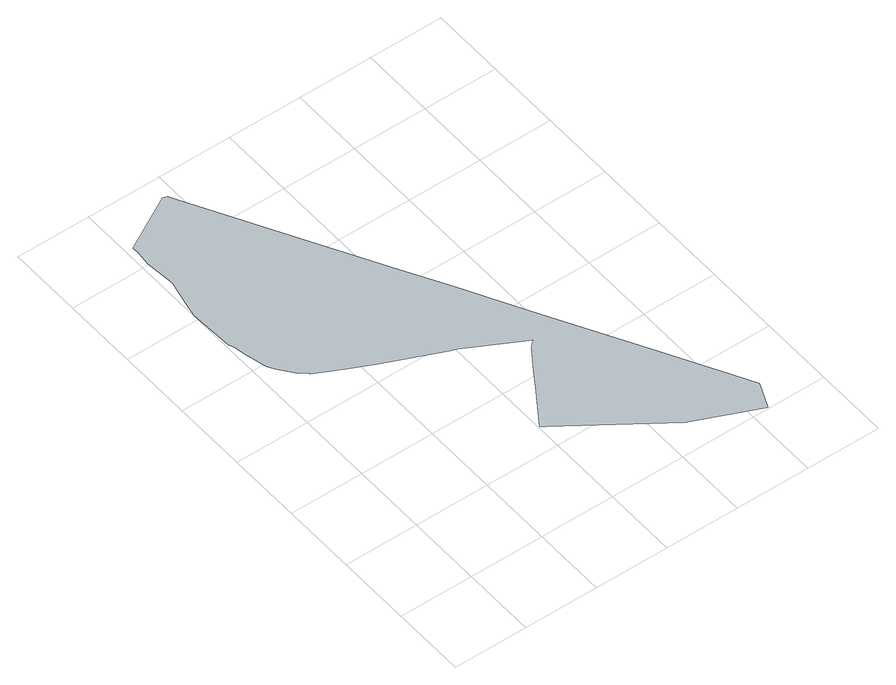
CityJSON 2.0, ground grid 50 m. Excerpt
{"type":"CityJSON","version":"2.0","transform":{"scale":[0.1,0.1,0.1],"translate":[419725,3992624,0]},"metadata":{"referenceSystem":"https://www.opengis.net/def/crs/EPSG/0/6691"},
"CityObjects":{
"object1":{"type":"GenericCityObject","attributes":{"name":"第二種文教地区","function":"14","usage":"2","validFromType":"1","enactmentFiscalYear":1981,"custodian":"つくば市","notificationNumber":"Null","finalNotificationDate":"1981-04-01","finalNotificationNumber":"Null","urbanPlanType":"21","areaClassificationType":"22","prefecture":"08","city":"08220","areaInTotal":1892},"geometry":[{"type":"MultiSurface","lod":"1","boundaries":[[[0,1,2,3,4,5,6,7,8,9,10,11,12,13,14,15,16,17,18,19,20,21,22,23,24,25,26,27,28,29,30,31,32,33,34,35,36,37,38,39,40,41,42,43,44,45,46]]]}]}
},
"vertices":[
[2143,82,0],[2188,183,0],[2104,334,0],[1888,730,0],[1593,1268,0],[1537,1370,0],[1390,1637,0],[1367,1679,0],[1289,1821,0],[1125,2118,0],[811,2684,0],[473,3305,0],[446,3354,0],[417,3362,0],[168,3223,0],[51,3158,0],[51,3103,0],[41,3009,0],[60,2811,0],[26,2656,0],[20,2632,0],[1,2534,0],[14,2276,0],[18,2242,0],[32,2211,0],[45,2132,0],[83,1981,0],[109,1935,0],[191,1826,0],[237,1797,0],[241,1783,0],[335,1734,0],[425,1689,0],[590,1611,0],[966,1444,0],[1012,1428,0],[1353,1242,0],[1390,1222,0],[1382,1218,0],[1366,1207,0],[1343,1182,0],[1247,1037,0],[1160,905,0],[1009,677,0],[1042,653,0],[1674,203,0],[2111,7,0]
]}
